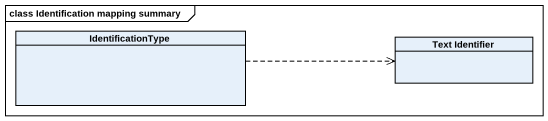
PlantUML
@startuml
mainframe class Identification mapping summary
hide circle
hide empty members
class IdentificationType
class "Text Identifier" as Text_Identifier
IdentificationType .right.> Text_Identifier
@enduml
